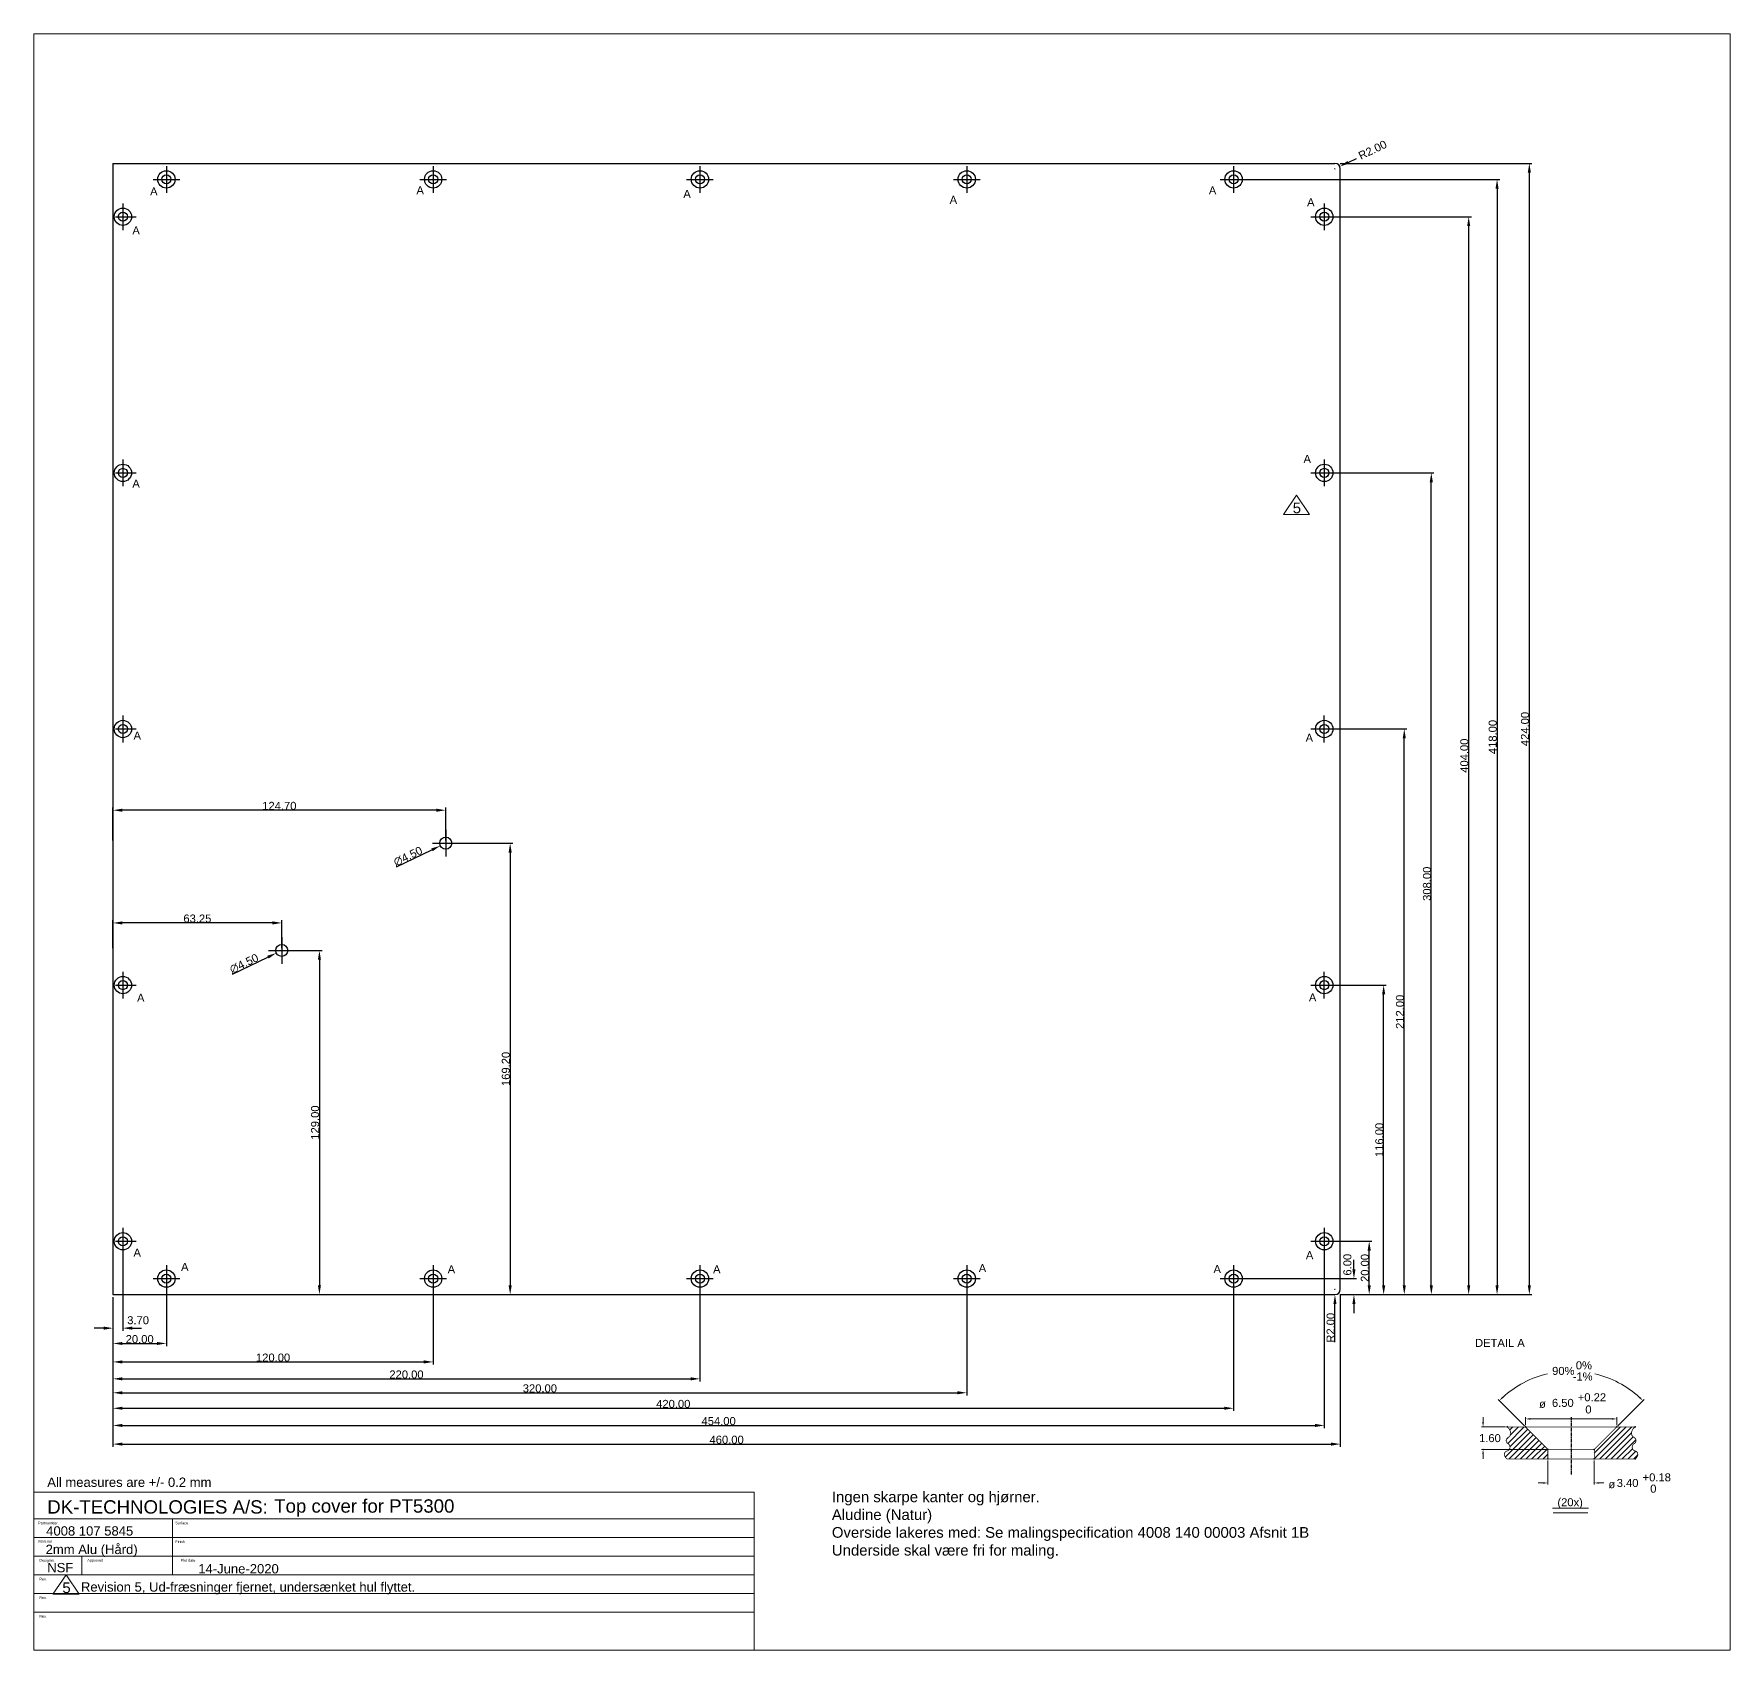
# Model space of a CAD drawing. Extents: x 43 to 678, y -952 to 500.
# Drawn here: x 43 to 678, y -952 to -346 of the extents above; entities that cross this region are included whole.
import ezdxf

# ---------------------------------------------------------------- set-up
doc = ezdxf.new("R2010")
doc.units = 0
doc.header["$MEASUREMENT"] = 0
doc.linetypes.add('CENTER', pattern=[2, 1.25, -0.25, 0.25, -0.25])
doc.layers.get('0').update_dxf_attribs({"linetype": 'CONTINUOUS'})
doc.layers.get('DEFPOINTS').update_dxf_attribs({"linetype": 'CONTINUOUS'})
for name, color, linetype, lineweight in [('DIM', 1, 'CONTINUOUS', 13), ('EMNE', 3, 'CONTINUOUS', 30), ('HEAD', 5, 'CONTINUOUS', 20)]:
    doc.layers.add(name, color=color, linetype=linetype, lineweight=lineweight)
doc.layers.get('0').off()
doc.styles.get("Standard").update_dxf_attribs({"font": 'arial.ttf'})
doc.dimstyles.get("Standard").update_dxf_attribs({"dimtxt": 0.18, "dimasz": 0.18, "dimexe": 0.18, "dimexo": 0.0625, "dimgap": 0.09, "dimtad": 0, "dimtih": 1, "dimtoh": 1, "dimdec": 4, "dimzin": 0, "dimdsep": 46, "dimtxsty": 'Standard', "dimcen": 0.09, "dimadec": 0, "dimazin": 0, "dimtfac": 1, "dimtdec": 4, "dimtofl": 0, "dimtmove": 0, "dimatfit": 3, "dimfxl": 0, "dimtolj": 1, "dimtzin": 0, "dimarcsym": 0})

# ---------------------------------------------------------------- blocks, each defined once
blk = doc.blocks.new('*X125')
at = {"color": 0}
for p, q in [((14.89, 7.11), (16.46, 8.69)), ((15.01, 9), (15.01, 9)), ((15.04, 7.97), (16.07, 9)), ((15.13, 7), (16.64, 8.51)), ((15.17, 8.81), (15.36, 9)), ((15.18, 7.76), (16.29, 8.86)), ((15.2, 8.48), (15.72, 9)), ((14.98, 8.26), (15.06, 8.34)), ((15.49, 7), (16.82, 8.33)), ((15.84, 7), (16.99, 8.16)), ((16.19, 7), (17.17, 7.98)), ((16.55, 7), (17.35, 7.8)), ((16.9, 7), (17.52, 7.63)), ((17.25, 7), (17.55, 7.3))]:
    blk.add_line(p, q, dxfattribs=at)
blk = doc.blocks.new('*X126')
at = {"color": 0}
for p, q in [((20.45, 7.01), (22.44, 9)), ((20.45, 7.37), (22.08, 9)), ((20.79, 7), (22.79, 9)), ((21.14, 7), (22.78, 8.64)), ((21.5, 7), (22.88, 8.38)), ((21.85, 7), (23.05, 8.2)), ((22.2, 7), (22.84, 7.64)), ((22.56, 7), (23.04, 7.48)), ((22.91, 7), (23.16, 7.25))]:
    blk.add_line(p, q, dxfattribs=at)
blk = doc.blocks.new('*D154')
at = {"layer": 'DEFPOINTS', "color": 0}
for p in [(133.56, -690.9), (137.61, -688.94)]:
    blk.add_point(p, dxfattribs=at)
at = {"layer": 'DIM', "color": 0, "lineweight": -2}
for p, q in [((117.15, -698.84), (130.4, -692.42)), ((135.49, -689.92), (135.67, -689.92)), ((135.58, -690.01), (135.58, -689.83))]:
    blk.add_line(p, q, dxfattribs=at)
at = {"layer": 'DIM', "color": 0}
blk.add_solid([(130.15, -691.9), (130.66, -692.95), (133.56, -690.9)], dxfattribs=at)
at = {"layer": 'DIM', "color": 0, "insert": (121.46, -694.86), "char_height": 3, "attachment_point": 5, "rotation": 25.81367}
blk.add_mtext('\\A1;∅4.50', dxfattribs=at)
blk = doc.blocks.new('*D155')
at = {"layer": 'DEFPOINTS', "color": 0}
for p in [(195, -650.7), (199.06, -648.74)]:
    blk.add_point(p, dxfattribs=at)
at = {"layer": 'DIM', "color": 0, "lineweight": -2}
for p, q in [((178.59, -658.62), (191.85, -652.22)), ((196.94, -649.72), (197.12, -649.72)), ((197.03, -649.81), (197.03, -649.63))]:
    blk.add_line(p, q, dxfattribs=at)
at = {"layer": 'DIM', "color": 0}
blk.add_solid([(191.6, -651.69), (192.11, -652.74), (195, -650.7)], dxfattribs=at)
at = {"layer": 'DIM', "color": 0, "insert": (182.9, -654.65), "char_height": 3, "attachment_point": 5, "rotation": 25.76902}
blk.add_mtext('\\A1;∅4.50', dxfattribs=at)
blk = doc.blocks.new('*D156')
at = {"layer": 'DEFPOINTS', "color": 0}
for p in [(72.33, -679.6), (72.33, -690.01), (135.58, -690.01)]:
    blk.add_point(p, dxfattribs=at)
at = {"layer": 'DIM', "color": 0, "lineweight": -2}
for p, q in [((72.33, -689.01), (72.33, -678.6)), ((132.08, -679.6), (75.83, -679.6)), ((135.58, -689.01), (135.58, -678.6))]:
    blk.add_line(p, q, dxfattribs=at)
at = {"layer": 'DIM', "color": 0}
for points in [[(75.83, -679.02), (75.83, -680.19), (72.33, -679.6)], [(132.08, -679.02), (132.08, -680.19), (135.58, -679.6)]]:
    blk.add_solid(points, dxfattribs=at)
at = {"layer": 'DIM', "color": 0, "insert": (103.96, -677.98), "char_height": 3, "attachment_point": 5}
blk.add_mtext('\\A1;63.25', dxfattribs=at)
blk = doc.blocks.new('*D158')
at = {"layer": 'DEFPOINTS', "color": 0}
for p in [(72.33, -637.37), (72.33, -649.72), (197.03, -649.72)]:
    blk.add_point(p, dxfattribs=at)
at = {"layer": 'DIM', "color": 0, "lineweight": -2}
for p, q in [((72.33, -648.72), (72.33, -636.37)), ((193.53, -637.37), (75.83, -637.37)), ((197.03, -648.72), (197.03, -636.37))]:
    blk.add_line(p, q, dxfattribs=at)
at = {"layer": 'DIM', "color": 0}
for points in [[(75.83, -636.78), (75.83, -637.95), (72.33, -637.37)], [(193.53, -636.78), (193.53, -637.95), (197.03, -637.37)]]:
    blk.add_solid(points, dxfattribs=at)
at = {"layer": 'DIM', "color": 0, "insert": (134.68, -635.74), "char_height": 3, "attachment_point": 5}
blk.add_mtext('\\A1;124.70', dxfattribs=at)
blk = doc.blocks.new('*D159')
at = {"layer": 'DEFPOINTS', "color": 0}
for p in [(135.58, -689.92), (135.58, -818.92), (149.7, -818.92)]:
    blk.add_point(p, dxfattribs=at)
at = {"layer": 'DIM', "color": 0, "lineweight": -2}
for p, q in [((136.58, -689.92), (150.7, -689.92)), ((149.7, -693.42), (149.7, -815.42)), ((136.58, -818.92), (150.7, -818.92))]:
    blk.add_line(p, q, dxfattribs=at)
at = {"layer": 'DIM', "color": 0}
for points in [[(149.12, -693.42), (150.28, -693.42), (149.7, -689.92)], [(149.12, -815.42), (150.28, -815.42), (149.7, -818.92)]]:
    blk.add_solid(points, dxfattribs=at)
at = {"layer": 'DIM', "color": 0, "insert": (148.08, -754.42), "char_height": 3, "attachment_point": 5, "rotation": 90}
blk.add_mtext('\\A1;129.00', dxfattribs=at)
blk = doc.blocks.new('*D160')
at = {"layer": 'DEFPOINTS', "color": 0}
for p in [(197.03, -649.72), (197.03, -818.92), (221.19, -818.92)]:
    blk.add_point(p, dxfattribs=at)
at = {"layer": 'DIM', "color": 0, "lineweight": -2}
for p, q in [((198.03, -649.72), (222.19, -649.72)), ((221.19, -653.22), (221.19, -815.42)), ((198.03, -818.92), (222.19, -818.92))]:
    blk.add_line(p, q, dxfattribs=at)
at = {"layer": 'DIM', "color": 0}
for points in [[(220.6, -653.22), (221.77, -653.22), (221.19, -649.72)], [(220.6, -815.42), (221.77, -815.42), (221.19, -818.92)]]:
    blk.add_solid(points, dxfattribs=at)
at = {"layer": 'DIM', "color": 0, "insert": (219.57, -734.32), "char_height": 3, "attachment_point": 5, "rotation": 90}
blk.add_mtext('\\A1;169.20', dxfattribs=at)
blk = doc.blocks.new('*D161')
at = {"layer": 'DEFPOINTS', "color": 0}
for p in [(92.33, -812.92), (72.33, -818.92), (92.33, -837.22)]:
    blk.add_point(p, dxfattribs=at)
at = {"layer": 'DIM', "color": 0, "lineweight": -2}
for p, q in [((72.33, -819.92), (72.33, -838.22)), ((92.33, -813.92), (92.33, -838.22)), ((75.83, -837.22), (88.83, -837.22))]:
    blk.add_line(p, q, dxfattribs=at)
at = {"layer": 'DIM', "color": 0}
for points in [[(75.83, -836.64), (75.83, -837.8), (72.33, -837.22)], [(88.83, -836.64), (88.83, -837.8), (92.33, -837.22)]]:
    blk.add_solid(points, dxfattribs=at)
at = {"layer": 'DIM', "color": 0, "insert": (82.33, -835.6), "char_height": 3, "attachment_point": 5}
blk.add_mtext('\\A1;20.00', dxfattribs=at)
blk = doc.blocks.new('*D162')
at = {"layer": 'DEFPOINTS', "color": 0}
for p in [(192.33, -812.92), (72.33, -818.92), (192.33, -844.14)]:
    blk.add_point(p, dxfattribs=at)
at = {"layer": 'DIM', "color": 0, "lineweight": -2}
for p, q in [((72.33, -819.92), (72.33, -845.14)), ((192.33, -813.92), (192.33, -845.14)), ((75.83, -844.14), (188.83, -844.14))]:
    blk.add_line(p, q, dxfattribs=at)
at = {"layer": 'DIM', "color": 0}
for points in [[(75.83, -843.56), (75.83, -844.72), (72.33, -844.14)], [(188.83, -843.56), (188.83, -844.72), (192.33, -844.14)]]:
    blk.add_solid(points, dxfattribs=at)
at = {"layer": 'DIM', "color": 0, "insert": (132.33, -842.52), "char_height": 3, "attachment_point": 5}
blk.add_mtext('\\A1;120.00', dxfattribs=at)
blk = doc.blocks.new('*D163')
at = {"layer": 'DEFPOINTS', "color": 0}
for p in [(292.33, -812.92), (72.33, -818.92), (292.33, -850.47)]:
    blk.add_point(p, dxfattribs=at)
at = {"layer": 'DIM', "color": 0, "lineweight": -2}
for p, q in [((72.33, -819.92), (72.33, -851.47)), ((292.33, -813.92), (292.33, -851.47)), ((75.83, -850.47), (288.83, -850.47))]:
    blk.add_line(p, q, dxfattribs=at)
at = {"layer": 'DIM', "color": 0}
for points in [[(75.83, -849.89), (75.83, -851.05), (72.33, -850.47)], [(288.83, -849.89), (288.83, -851.05), (292.33, -850.47)]]:
    blk.add_solid(points, dxfattribs=at)
at = {"layer": 'DIM', "color": 0, "insert": (182.33, -848.85), "char_height": 3, "attachment_point": 5}
blk.add_mtext('\\A1;220.00', dxfattribs=at)
blk = doc.blocks.new('*D164')
at = {"layer": 'DEFPOINTS', "color": 0}
for p in [(392.33, -812.92), (72.33, -818.92), (392.33, -855.7)]:
    blk.add_point(p, dxfattribs=at)
at = {"layer": 'DIM', "color": 0, "lineweight": -2}
for p, q in [((72.33, -819.92), (72.33, -856.7)), ((392.33, -813.92), (392.33, -856.7)), ((75.83, -855.7), (388.83, -855.7))]:
    blk.add_line(p, q, dxfattribs=at)
at = {"layer": 'DIM', "color": 0}
for points in [[(75.83, -855.11), (75.83, -856.28), (72.33, -855.7)], [(388.83, -855.11), (388.83, -856.28), (392.33, -855.7)]]:
    blk.add_solid(points, dxfattribs=at)
at = {"layer": 'DIM', "color": 0, "insert": (232.33, -854.07), "char_height": 3, "attachment_point": 5}
blk.add_mtext('\\A1;320.00', dxfattribs=at)
blk = doc.blocks.new('*D165')
at = {"layer": 'DEFPOINTS', "color": 0}
for p in [(492.33, -812.92), (72.33, -818.92), (492.33, -861.5)]:
    blk.add_point(p, dxfattribs=at)
at = {"layer": 'DIM', "color": 0, "lineweight": -2}
for p, q in [((72.33, -819.92), (72.33, -862.5)), ((492.33, -813.92), (492.33, -862.5)), ((75.83, -861.5), (488.83, -861.5))]:
    blk.add_line(p, q, dxfattribs=at)
at = {"layer": 'DIM', "color": 0}
for points in [[(75.83, -860.92), (75.83, -862.08), (72.33, -861.5)], [(488.83, -860.92), (488.83, -862.08), (492.33, -861.5)]]:
    blk.add_solid(points, dxfattribs=at)
at = {"layer": 'DIM', "color": 0, "insert": (282.33, -859.88), "char_height": 3, "attachment_point": 5}
blk.add_mtext('\\A1;420.00', dxfattribs=at)
blk = doc.blocks.new('*D166')
at = {"layer": 'DEFPOINTS', "color": 0}
for p in [(76.03, -798.92), (72.33, -818.92), (76.03, -831.48)]:
    blk.add_point(p, dxfattribs=at)
at = {"layer": 'DIM', "color": 0, "lineweight": -2}
for p, q in [((76.03, -799.92), (76.03, -832.48)), ((72.33, -819.92), (72.33, -832.48)), ((68.83, -831.48), (65.33, -831.48)), ((79.53, -831.48), (83.03, -831.48))]:
    blk.add_line(p, q, dxfattribs=at)
at = {"layer": 'DIM', "color": 0}
for points in [[(68.83, -830.89), (68.83, -832.06), (72.33, -831.48)], [(79.53, -830.89), (79.53, -832.06), (76.03, -831.48)]]:
    blk.add_solid(points, dxfattribs=at)
at = {"layer": 'DIM', "color": 0, "insert": (81.74, -828.53), "char_height": 3, "attachment_point": 5}
blk.add_mtext('\\A1;3.70', dxfattribs=at)
blk = doc.blocks.new('*D167')
at = {"layer": 'DEFPOINTS', "color": 0}
for p in [(526.33, -798.92), (72.33, -818.92), (526.33, -867.95)]:
    blk.add_point(p, dxfattribs=at)
at = {"layer": 'DIM', "color": 0, "lineweight": -2}
for p, q in [((526.33, -799.92), (526.33, -868.95)), ((72.33, -819.92), (72.33, -868.95)), ((75.83, -867.95), (522.83, -867.95))]:
    blk.add_line(p, q, dxfattribs=at)
at = {"layer": 'DIM', "color": 0}
for points in [[(75.83, -867.36), (75.83, -868.53), (72.33, -867.95)], [(522.83, -867.36), (522.83, -868.53), (526.33, -867.95)]]:
    blk.add_solid(points, dxfattribs=at)
at = {"layer": 'DIM', "color": 0, "insert": (299.33, -866.33), "char_height": 3, "attachment_point": 5}
blk.add_mtext('\\A1;454.00', dxfattribs=at)
blk = doc.blocks.new('*D168')
at = {"layer": 'DEFPOINTS', "color": 0}
for p in [(72.33, -818.92), (532.33, -817.92), (532.33, -874.94)]:
    blk.add_point(p, dxfattribs=at)
at = {"layer": 'DIM', "color": 0, "lineweight": -2}
for p, q in [((72.33, -819.92), (72.33, -875.94)), ((532.33, -818.92), (532.33, -875.94)), ((75.83, -874.94), (528.83, -874.94))]:
    blk.add_line(p, q, dxfattribs=at)
at = {"layer": 'DIM', "color": 0}
for points in [[(75.83, -874.35), (75.83, -875.52), (72.33, -874.94)], [(528.83, -874.35), (528.83, -875.52), (532.33, -874.94)]]:
    blk.add_solid(points, dxfattribs=at)
at = {"layer": 'DIM', "color": 0, "insert": (302.33, -873.31), "char_height": 3, "attachment_point": 5}
blk.add_mtext('\\A1;460.00', dxfattribs=at)
blk = doc.blocks.new('*D169')
at = {"layer": 'DEFPOINTS', "color": 0}
for p in [(492.33, -812.92), (537.45, -812.92), (531.33, -818.92)]:
    blk.add_point(p, dxfattribs=at)
at = {"layer": 'DIM', "color": 0, "lineweight": -2}
for p, q in [((537.45, -809.42), (537.45, -805.92)), ((493.33, -812.92), (538.45, -812.92)), ((532.33, -818.92), (538.45, -818.92)), ((537.45, -822.42), (537.45, -825.92))]:
    blk.add_line(p, q, dxfattribs=at)
at = {"layer": 'DIM', "color": 0}
for points in [[(536.86, -809.42), (538.03, -809.42), (537.45, -812.92)], [(536.86, -822.42), (538.03, -822.42), (537.45, -818.92)]]:
    blk.add_solid(points, dxfattribs=at)
at = {"layer": 'DIM', "color": 0, "insert": (535, -807.69), "char_height": 3, "attachment_point": 5, "rotation": 90}
blk.add_mtext('\\A1;6.00', dxfattribs=at)
blk = doc.blocks.new('*D170')
at = {"layer": 'DEFPOINTS', "color": 0}
for p in [(526.33, -798.92), (543.16, -798.92), (531.33, -818.92)]:
    blk.add_point(p, dxfattribs=at)
at = {"layer": 'DIM', "color": 0, "lineweight": -2}
for p, q in [((527.33, -798.92), (544.16, -798.92)), ((543.16, -815.42), (543.16, -802.42)), ((532.33, -818.92), (544.16, -818.92))]:
    blk.add_line(p, q, dxfattribs=at)
at = {"layer": 'DIM', "color": 0}
for points in [[(542.58, -802.42), (543.75, -802.42), (543.16, -798.92)], [(542.58, -815.42), (543.75, -815.42), (543.16, -818.92)]]:
    blk.add_solid(points, dxfattribs=at)
at = {"layer": 'DIM', "color": 0, "insert": (541.54, -808.92), "char_height": 3, "attachment_point": 5, "rotation": 90}
blk.add_mtext('\\A1;20.00', dxfattribs=at)
blk = doc.blocks.new('*D171')
at = {"layer": 'DEFPOINTS', "color": 0}
for p in [(526.33, -702.92), (548.58, -702.92), (531.33, -818.92)]:
    blk.add_point(p, dxfattribs=at)
at = {"layer": 'DIM', "color": 0, "lineweight": -2}
for p, q in [((527.33, -702.92), (549.58, -702.92)), ((548.58, -815.42), (548.58, -706.42)), ((532.33, -818.92), (549.58, -818.92))]:
    blk.add_line(p, q, dxfattribs=at)
at = {"layer": 'DIM', "color": 0}
for points in [[(548, -706.42), (549.17, -706.42), (548.58, -702.92)], [(548, -815.42), (549.17, -815.42), (548.58, -818.92)]]:
    blk.add_solid(points, dxfattribs=at)
at = {"layer": 'DIM', "color": 0, "insert": (546.96, -760.92), "char_height": 3, "attachment_point": 5, "rotation": 90}
blk.add_mtext('\\A1;116.00', dxfattribs=at)
blk = doc.blocks.new('*D172')
at = {"layer": 'DEFPOINTS', "color": 0}
for p in [(526.33, -606.92), (556.32, -606.92), (531.33, -818.92)]:
    blk.add_point(p, dxfattribs=at)
at = {"layer": 'DIM', "color": 0, "lineweight": -2}
for p, q in [((527.33, -606.92), (557.32, -606.92)), ((556.32, -815.42), (556.32, -610.42)), ((532.33, -818.92), (557.32, -818.92))]:
    blk.add_line(p, q, dxfattribs=at)
at = {"layer": 'DIM', "color": 0}
for points in [[(555.73, -610.42), (556.9, -610.42), (556.32, -606.92)], [(555.73, -815.42), (556.9, -815.42), (556.32, -818.92)]]:
    blk.add_solid(points, dxfattribs=at)
at = {"layer": 'DIM', "color": 0, "insert": (554.7, -712.92), "char_height": 3, "attachment_point": 5, "rotation": 90}
blk.add_mtext('\\A1;212.00', dxfattribs=at)
blk = doc.blocks.new('*D173')
at = {"layer": 'DEFPOINTS', "color": 0}
for p in [(526.33, -510.92), (566.44, -510.92), (531.33, -818.92)]:
    blk.add_point(p, dxfattribs=at)
at = {"layer": 'DIM', "color": 0, "lineweight": -2}
for p, q in [((527.33, -510.92), (567.44, -510.92)), ((566.44, -815.42), (566.44, -514.42)), ((532.33, -818.92), (567.44, -818.92))]:
    blk.add_line(p, q, dxfattribs=at)
at = {"layer": 'DIM', "color": 0}
for points in [[(565.86, -514.42), (567.03, -514.42), (566.44, -510.92)], [(565.86, -815.42), (567.03, -815.42), (566.44, -818.92)]]:
    blk.add_solid(points, dxfattribs=at)
at = {"layer": 'DIM', "color": 0, "insert": (564.82, -664.92), "char_height": 3, "attachment_point": 5, "rotation": 90}
blk.add_mtext('\\A1;308.00', dxfattribs=at)
blk = doc.blocks.new('*D174')
at = {"layer": 'DEFPOINTS', "color": 0}
for p in [(526.33, -414.92), (580.45, -414.92), (531.33, -818.92)]:
    blk.add_point(p, dxfattribs=at)
at = {"layer": 'DIM', "color": 0, "lineweight": -2}
for p, q in [((527.33, -414.92), (581.45, -414.92)), ((580.45, -815.42), (580.45, -418.42)), ((532.33, -818.92), (581.45, -818.92))]:
    blk.add_line(p, q, dxfattribs=at)
at = {"layer": 'DIM', "color": 0}
for points in [[(579.87, -418.42), (581.03, -418.42), (580.45, -414.92)], [(579.87, -815.42), (581.03, -815.42), (580.45, -818.92)]]:
    blk.add_solid(points, dxfattribs=at)
at = {"layer": 'DIM', "color": 0, "insert": (578.83, -616.92), "char_height": 3, "attachment_point": 5, "rotation": 90}
blk.add_mtext('\\A1;404.00', dxfattribs=at)
blk = doc.blocks.new('*D175')
at = {"layer": 'DEFPOINTS', "color": 0}
for p in [(492.33, -400.92), (531.42, -818.92), (591.08, -818.92)]:
    blk.add_point(p, dxfattribs=at)
at = {"layer": 'DIM', "color": 0, "lineweight": -2}
for p, q in [((493.33, -400.92), (592.08, -400.92)), ((591.08, -404.42), (591.08, -815.42)), ((532.42, -818.92), (592.08, -818.92))]:
    blk.add_line(p, q, dxfattribs=at)
at = {"layer": 'DIM', "color": 0}
for points in [[(590.5, -404.42), (591.67, -404.42), (591.08, -400.92)], [(590.5, -815.42), (591.67, -815.42), (591.08, -818.92)]]:
    blk.add_solid(points, dxfattribs=at)
at = {"layer": 'DIM', "color": 0, "insert": (589.46, -609.92), "char_height": 3, "attachment_point": 5, "rotation": 90}
blk.add_mtext('\\A1;418.00', dxfattribs=at)
blk = doc.blocks.new('*D176')
at = {"layer": 'DEFPOINTS', "color": 0}
for p in [(531.33, -394.92), (531.42, -818.92), (603.18, -818.92)]:
    blk.add_point(p, dxfattribs=at)
at = {"layer": 'DIM', "color": 0, "lineweight": -2}
for p, q in [((532.33, -394.92), (604.18, -394.92)), ((603.18, -398.42), (603.18, -815.42)), ((532.42, -818.92), (604.18, -818.92))]:
    blk.add_line(p, q, dxfattribs=at)
at = {"layer": 'DIM', "color": 0}
for points in [[(602.6, -398.42), (603.76, -398.42), (603.18, -394.92)], [(602.6, -815.42), (603.76, -815.42), (603.18, -818.92)]]:
    blk.add_solid(points, dxfattribs=at)
at = {"layer": 'DIM', "color": 0, "insert": (601.56, -606.92), "char_height": 3, "attachment_point": 5, "rotation": 90}
blk.add_mtext('\\A1;424.00', dxfattribs=at)
blk = doc.blocks.new('*D177')
at = {"layer": 'DEFPOINTS', "color": 0}
for p in [(530.33, -816.92), (530.33, -818.92)]:
    blk.add_point(p, dxfattribs=at)
at = {"layer": 'DIM', "color": 0, "lineweight": -2}
for p, q in [((530.24, -816.92), (530.42, -816.92)), ((530.33, -817.01), (530.33, -816.83)), ((530.33, -836.75), (530.33, -822.42))]:
    blk.add_line(p, q, dxfattribs=at)
at = {"layer": 'DIM', "color": 0}
blk.add_solid([(529.75, -822.42), (530.91, -822.42), (530.33, -818.92)], dxfattribs=at)
at = {"layer": 'DIM', "color": 0, "insert": (528.71, -831.34), "char_height": 3, "attachment_point": 5, "rotation": 90}
blk.add_mtext('\\A1;R2.00', dxfattribs=at)
blk = doc.blocks.new('*D178')
at = {"layer": 'DEFPOINTS', "color": 0}
for p in [(530.33, -396.92), (532.14, -396.06)]:
    blk.add_point(p, dxfattribs=at)
at = {"layer": 'DIM', "color": 0, "lineweight": -2}
for p, q in [((535.29, -394.55), (538.45, -393.04)), ((530.24, -396.92), (530.42, -396.92)), ((530.33, -397.01), (530.33, -396.83))]:
    blk.add_line(p, q, dxfattribs=at)
at = {"layer": 'DIM', "color": 0}
blk.add_solid([(535.04, -394.02), (535.54, -395.07), (532.14, -396.06)], dxfattribs=at)
at = {"layer": 'DIM', "color": 0, "insert": (544.44, -389.89), "char_height": 3, "attachment_point": 5, "rotation": 25.55392}
blk.add_mtext('\\A1;R2.00', dxfattribs=at)

msp = doc.modelspace()

# ---------------------------------------------------------------- linework, layer by layer
at = {"layer": 'DIM'}
for p, q in [((515.915, -519.266), (511, -526.525)), ((515.915, -519.266), (520.831, -526.525)), ((511, -526.525), (520.831, -526.525)), ((611.891, -898.905), (625.321, -898.905)), ((612.057, -900.728), (625.155, -900.728)), ((54.756, -923.978), (49.84, -931.236)), ((54.756, -923.978), (59.671, -931.236)), ((49.84, -931.236), (59.671, -931.236))]:
    msp.add_line(p, q, dxfattribs=at)
at = {"layer": 'DIM', "linetype": 'ByBlock'}
for p, q in [((591.469, -858.234), (601.31, -868.075)), ((646.199, -858.234), (636.359, -868.075)), ((594.234, -868.499), (585.234, -868.499)), ((585.834, -866.699), (585.834, -864.899)), ((601.734, -867.899), (601.734, -864.899)), ((603.534, -865.499), (634.134, -865.499)), ((635.934, -867.899), (635.934, -864.899)), ((609.534, -876.899), (585.234, -876.899)), ((585.834, -878.699), (585.834, -880.499)), ((610.134, -881.099), (610.134, -890.099)), ((627.534, -881.099), (627.534, -890.099)), ((608.334, -889.499), (606.534, -889.499)), ((629.334, -889.499), (631.134, -889.499))]:
    msp.add_line(p, q, dxfattribs=at)
for start, end in [(103.447089, 132.292861), (47.707139, 76.552911)]:
    msp.add_arc((618.834, -885.599), 38.1, start, end, dxfattribs=at)
for p in [(635.934, -865.499), (585.834, -876.899), (627.534, -889.499)]:
    msp.add_point(p, dxfattribs=at)
for points in [[(593.403, -857.633), (592.989, -857.199), (591.894, -858.658)], [(644.266, -857.633), (644.68, -857.199), (645.775, -858.658)], [(586.134, -866.699), (585.534, -866.699), (585.834, -868.499)], [(603.534, -865.799), (603.534, -865.199), (601.734, -865.499)], [(634.134, -865.799), (634.134, -865.199), (635.934, -865.499)], [(586.134, -878.699), (585.534, -878.699), (585.834, -876.899)], [(608.334, -889.799), (608.334, -889.199), (610.134, -889.499)], [(629.334, -889.799), (629.334, -889.199), (627.534, -889.499)]]:
    msp.add_solid(points, dxfattribs=at)
at = {"layer": 'EMNE'}
for p, q in [((72.331, -394.919), (72.331, -818.919)), ((72.331, -394.919), (530.331, -394.919)), ((92.331, -395.919), (92.331, -405.919)), ((192.331, -395.919), (192.331, -405.919)), ((292.331, -395.919), (292.331, -405.919)), ((392.331, -395.919), (392.331, -405.919)), ((492.331, -395.919), (492.331, -405.919)), ((532.331, -816.919), (532.331, -396.919)), ((87.331, -400.919), (97.331, -400.919)), ((187.331, -400.919), (197.331, -400.919)), ((287.331, -400.919), (297.331, -400.919)), ((387.331, -400.919), (397.331, -400.919)), ((487.331, -400.919), (497.331, -400.919)), ((76.031, -409.919), (76.031, -419.919)), ((526.331, -409.919), (526.331, -419.919)), ((73.331, -414.919), (81.031, -414.919)), ((521.331, -414.919), (531.331, -414.919)), ((76.031, -505.919), (76.031, -515.919)), ((526.331, -505.919), (526.331, -515.919)), ((73.331, -510.919), (81.031, -510.919)), ((521.331, -510.919), (531.331, -510.919)), ((76.031, -601.919), (76.031, -611.919)), ((526.331, -611.919), (526.331, -601.919)), ((73.331, -606.919), (81.031, -606.919)), ((521.331, -606.919), (531.331, -606.919)), ((197.031, -644.719), (197.031, -654.719)), ((192.031, -649.719), (202.031, -649.719)), ((135.581, -684.919), (135.581, -694.919)), ((130.581, -689.919), (140.581, -689.919)), ((76.031, -697.919), (76.031, -707.919)), ((526.331, -707.919), (526.331, -697.919)), ((73.331, -702.919), (81.031, -702.919)), ((521.331, -702.919), (531.331, -702.919)), ((76.031, -793.919), (76.031, -803.919)), ((526.331, -793.919), (526.331, -803.919)), ((73.331, -798.919), (81.031, -798.919)), ((521.331, -798.919), (531.331, -798.919)), ((87.331, -812.919), (97.331, -812.919)), ((92.331, -807.919), (92.331, -817.919)), ((187.331, -812.919), (197.331, -812.919)), ((192.331, -807.919), (192.331, -817.919)), ((287.331, -812.919), (297.331, -812.919)), ((292.331, -807.919), (292.331, -817.919)), ((387.331, -812.919), (397.331, -812.919)), ((392.331, -807.919), (392.331, -817.919)), ((487.331, -812.919), (497.331, -812.919)), ((492.331, -807.919), (492.331, -817.919)), ((72.331, -818.919), (530.331, -818.919))]:
    msp.add_line(p, q, dxfattribs=at)
at = {"layer": 'EMNE', "const_width": 0.3}
for points in [[(594.834, -868.499, -0.1347947), (595.888, -869.686, -0.1421464), (596.151, -871.171, -0.260812), (595.284, -872.394, 0.2811418), (594.515, -873.569, 0.2768744), (595.165, -874.734, -0.251153), (595.933, -875.967, -0.3606632), (594.806, -877.522, 0.3993064), (593.86, -879.031, 0.0966963), (594.19, -879.827, 0.0894692), (594.834, -880.499)], [(642.834, -868.499, 0.1347947), (641.781, -869.686, 0.1421464), (641.517, -871.171, 0.260812), (642.385, -872.394, -0.2811418), (643.154, -873.569, -0.2768744), (642.503, -874.734, 0.251153), (641.736, -875.967, 0.3606632), (642.863, -877.522, -0.3993064), (643.808, -879.031, -0.0966963), (643.478, -879.827, -0.0894692), (642.834, -880.499)]]:
    msp.add_lwpolyline(points, format="xyb", dxfattribs=at)
for points in [[(594.834, -868.499), (642.834, -868.499)], [(610.134, -876.899), (601.734, -868.499)], [(627.534, -876.899), (635.934, -868.499)], [(610.134, -876.899), (610.134, -880.499)], [(610.134, -876.899), (627.534, -876.899)], [(627.686, -877.05), (627.686, -880.65)], [(594.834, -880.499), (642.834, -880.499)]]:
    msp.add_lwpolyline(points, dxfattribs=at)
at = {"layer": 'EMNE', "color": 3, "linetype": 'CENTER'}
msp.add_lwpolyline([(618.834, -864.789), (618.834, -886.499)], dxfattribs=at)
at = {"layer": 'EMNE'}
for centre, radius in [((92.331, -400.919), 3.25), ((92.331, -400.919), 1.7), ((192.331, -400.919), 3.25), ((192.331, -400.919), 1.7), ((292.331, -400.919), 3.25), ((292.331, -400.919), 1.7), ((392.331, -400.919), 3.25), ((392.331, -400.919), 1.7), ((492.331, -400.919), 3.25), ((492.331, -400.919), 1.7), ((76.031, -414.919), 3.25), ((76.031, -414.919), 1.7), ((526.331, -414.919), 3.25), ((526.331, -414.919), 1.7), ((76.031, -510.919), 3.25), ((526.331, -510.919), 3.25), ((76.031, -510.919), 1.7), ((526.331, -510.919), 1.7), ((76.031, -606.919), 3.25), ((526.331, -606.919), 3.25), ((76.031, -606.919), 1.7), ((526.331, -606.919), 1.7), ((197.031, -649.719), 2.25), ((135.581, -689.919), 2.25), ((76.031, -702.919), 3.25), ((76.031, -702.919), 1.7), ((526.331, -702.919), 3.25), ((526.331, -702.919), 1.7), ((76.031, -798.919), 3.25), ((76.031, -798.919), 1.7), ((526.331, -798.919), 3.25), ((526.331, -798.919), 1.7), ((92.331, -812.919), 3.25), ((92.331, -812.919), 1.7), ((192.331, -812.919), 3.25), ((192.331, -812.919), 1.7), ((292.331, -812.919), 3.25), ((292.331, -812.919), 1.7), ((392.331, -812.919), 3.25), ((392.331, -812.919), 1.7), ((492.331, -812.919), 3.25), ((492.331, -812.919), 1.7)]:
    msp.add_circle(centre, radius, dxfattribs=at)
for centre, start, end in [((530.331, -396.919), 0, 90), ((530.331, -816.919), 270, 0)]:
    msp.add_arc(centre, 2, start, end, dxfattribs=at)
at = {"layer": 'EMNE', "linetype": 'ByBlock'}
for p in [(594.834, -868.499), (601.734, -868.499), (601.734, -868.499), (635.934, -868.499), (635.934, -868.499), (642.834, -868.499), (610.134, -876.899), (610.134, -876.899), (627.534, -876.899), (610.134, -880.499), (627.534, -880.499), (642.834, -880.499)]:
    msp.add_point(p, dxfattribs=at)
at = {"layer": 'HEAD'}
for p, q in [((42.694, -952.134), (42.694, -892.978)), ((312.65, -892.978), (42.694, -892.978)), ((312.65, -892.978), (312.65, -952.134)), ((42.694, -902.978), (312.65, -902.978)), ((94.694, -902.978), (94.694, -909.978)), ((42.694, -909.978), (312.65, -909.978)), ((94.694, -909.978), (94.694, -916.978)), ((42.694, -916.978), (312.65, -916.978)), ((60.694, -916.978), (60.694, -923.978)), ((94.694, -916.978), (94.694, -923.978)), ((42.694, -923.978), (312.65, -923.978)), ((42.694, -930.978), (312.65, -930.978)), ((42.694, -937.978), (312.65, -937.978)), ((312.65, -952.134), (42.694, -952.134))]:
    msp.add_line(p, q, dxfattribs=at)
msp.add_lwpolyline([(42.694, -952.134), (678.421, -952.134), (678.421, -346.41), (42.694, -346.41)], close=True, dxfattribs=at)

# ---------------------------------------------------------------- block references
at = {"layer": 'EMNE', "color": 3, "xscale": 6, "yscale": 6, "zscale": 6}
for name in ['*X125', '*X126']:
    msp.add_blockref(name, (504.834, -922.499), dxfattribs=at)

# ---------------------------------------------------------------- texts
at = {"layer": 'DIM'}
for s, height, p in [('A', 3, (86.243, -406.935)), ('A', 3, (186.054, -406.492)), ('A', 3, (286.098, -407.876)), ('A', 3, (483.057, -406.545)), ('A', 3, (385.908, -410.092)), ('A', 3, (519.876, -410.979)), ('A', 3, (79.589, -421.567)), ('A', 3, (518.545, -507.195)), ('A', 3, (79.589, -516.453)), ('5', 4, (514.511, -526.057)), ('A', 3, (80.033, -610.895)), ('A', 3, (519.325, -611.72)), ('A', 3, (81.346, -709.174)), ('A', 3, (520.564, -709.029)), ('A', 3, (80.005, -804.667)), ('A', 3, (97.848, -810.018)), ('A', 3, (519.433, -805.625)), ('A', 3, (197.767, -810.909)), ('A', 3, (297.241, -810.909)), ('A', 3, (396.812, -810.484)), ('A', 3, (484.805, -810.828)), ('DETAIL A', 3, (582.834, -838.499)), ('ø', 3, (606.834, -861.33)), ('0', 3, (624.171, -863.45)), ('ø', 3, (632.833, -891.457)), ('(20x)', 3, (613.699, -898.231)), ('0', 3, (648.487, -893.138)), ('5', 4, (53.351, -930.768))]:
    msp.add_text(s, height=height, dxfattribs=at).set_placement(p)
at = {"layer": 'DIM', "linetype": 'ByBlock'}
for s, p in [(' 0%', (619.434, -846.899)), ('90%', (611.734, -848.999)), ('-1%', (619.434, -851.099)), ('6.50', (611.648, -860.984)), ('+0.22', (621.348, -858.884)), ('1.60', (584.334, -874.199)), ('3.40', (635.934, -890.999)), ('+0.18', (645.634, -888.899))]:
    msp.add_text(s, height=3, dxfattribs=at).set_placement(p)
at = {"layer": 'HEAD'}
for s, height, p in [('All measures are +/- 0.2 mm', 3.5, (47.694, -890.978)), ('DK-TECHNOLOGIES A/S:', 5, (47.694, -900.978)), ('Top cover for PT5300', 5, (132.751, -900.635)), ('4008 107 5845', 3.5, (47.294, -909.228)), ('Surface', 1, (95.694, -904.978)), ('2mm Alu (Hård)', 3.5, (47.082, -916.152)), ('Finish', 1, (95.694, -911.978)), ('NSF', 3.5, (47.694, -922.978)), ('Plot date', 1, (97.694, -918.978)), ('14-June-2020', 3.5, (104.294, -923.411)), ('Revision 5, Ud-fræsninger fjernet, undersænket hul flyttet.', 3.5, (60.311, -930.229))]:
    msp.add_text(s, height=height, dxfattribs=at).set_placement(p)
at = {"layer": 'HEAD', "color": 7}
for s, p in [('Partnumber.', (44.281, -905.02)), ('Material', (44.412, -911.916)), ('Designer.', (44.694, -918.978)), ('Approved', (62.694, -918.978)), ('Rev.', (44.694, -925.978)), ('Rev.', (44.694, -932.978)), ('Rev.', (44.694, -939.978))]:
    msp.add_text(s, height=1, dxfattribs=at).set_placement(p)
at = {"layer": 'HEAD', "insert": (341.769, -892.701), "char_height": 4, "width": 254.23, "attachment_point": 1}
msp.add_mtext('Ingen skarpe kanter og hjørner.\\PAludine (Natur)\\POverside lakeres med: Se malingspecification 4008 140 00003 Afsnit 1B\\PUnderside skal være fri for maling.', dxfattribs=at)

# ---------------------------------------------------------------- dimensions: what is measured, and where the dimension line sits
at = {"layer": 'DIM'}
dim = msp.add_radius_dim(center=(530.331, -396.919), mpoint=(532.136, -396.057), dimstyle='Standard', override={"dimtxt": 3, "dimasz": 3.5, "dimexe": 1, "dimexo": 1, "dimtad": 1, "dimtih": 0, "dimtoh": 0, "dimdec": 2, "dimtdec": 2, "dimtix": 1, "dimtmove": 2}, dxfattribs=at)
dim.commit()
dim.dimension.update_dxf_attribs({"geometry": '*D178', "text_midpoint": (544.441, -389.894), "dimtype": 164})
for base, p1, p2, picture, middle in [((603.179, -818.915), (531.331, -394.919), (531.424, -818.915), '*D176', (601.557, -606.917)), ((591.083, -818.915), (492.331, -400.919), (531.424, -818.915), '*D175', (589.462, -609.917)), ((580.45, -414.919), (531.331, -818.919), (526.331, -414.919), '*D174', (578.829, -616.919)), ((566.442, -510.919), (531.331, -818.919), (526.331, -510.919), '*D173', (564.819, -664.919)), ((556.317, -606.919), (531.331, -818.919), (526.331, -606.919), '*D172', (554.696, -712.919)), ((221.188, -818.919), (197.031, -649.719), (197.031, -818.919), '*D160', (219.566, -734.319)), ((149.701, -818.919), (135.581, -689.919), (135.581, -818.919), '*D159', (148.079, -754.419)), ((548.584, -702.919), (531.331, -818.919), (526.331, -702.919), '*D171', (546.962, -760.919)), ((543.162, -798.919), (531.331, -818.919), (526.331, -798.919), '*D170', (541.541, -808.919))]:
    dim = msp.add_linear_dim(base=base, p1=p1, p2=p2, angle=90, dimstyle='Standard', override={"dimtxt": 3, "dimasz": 3.5, "dimexe": 1, "dimexo": 1, "dimtad": 1, "dimtih": 0, "dimtoh": 0, "dimdec": 2, "dimtdec": 2, "dimtix": 1, "dimtmove": 2}, dxfattribs=at)
    dim.commit()
    dim.dimension.update_dxf_attribs({"geometry": picture, "text_midpoint": middle})
for base, p1, p2, picture, middle in [((72.331, -637.366), (197.031, -649.719), (72.331, -649.719), '*D158', (134.681, -635.744)), ((72.331, -679.604), (135.581, -690.009), (72.331, -690.009), '*D156', (103.956, -677.981)), ((526.331, -867.948), (72.331, -818.919), (526.331, -798.919), '*D167', (299.331, -866.326)), ((92.331, -837.219), (72.331, -818.919), (92.331, -812.919), '*D161', (82.331, -835.598)), ((192.331, -844.139), (72.331, -818.919), (192.331, -812.919), '*D162', (132.331, -842.517)), ((292.331, -850.469), (72.331, -818.919), (292.331, -812.919), '*D163', (182.331, -848.847)), ((392.331, -855.698), (72.331, -818.919), (392.331, -812.919), '*D164', (232.331, -854.075)), ((492.331, -861.499), (72.331, -818.919), (492.331, -812.919), '*D165', (282.331, -859.877)), ((532.331, -874.936), (72.331, -818.919), (532.331, -817.919), '*D168', (302.331, -873.314))]:
    dim = msp.add_linear_dim(base=base, p1=p1, p2=p2, dimstyle='Standard', override={"dimtxt": 3, "dimasz": 3.5, "dimexe": 1, "dimexo": 1, "dimtad": 1, "dimtih": 0, "dimtoh": 0, "dimdec": 2, "dimtdec": 2, "dimtix": 1, "dimtmove": 2}, dxfattribs=at)
    dim.commit()
    dim.dimension.update_dxf_attribs({"geometry": picture, "text_midpoint": middle})
for p1, p2, picture, middle in [((199.057, -648.741), (195.005, -650.698), '*D155', (182.905, -654.645)), ((137.607, -688.94), (133.556, -690.899), '*D154', (121.458, -694.856))]:
    dim = msp.add_diameter_dim_2p(p1=p1, p2=p2, dimstyle='Standard', override={"dimtxt": 3, "dimasz": 3.5, "dimexe": 1, "dimexo": 1, "dimtad": 1, "dimtih": 0, "dimtoh": 0, "dimdec": 2, "dimtdec": 2, "dimtix": 1, "dimtmove": 2}, dxfattribs=at)
    dim.commit()
    dim.dimension.update_dxf_attribs({"geometry": picture, "text_midpoint": middle})
dim = msp.add_linear_dim(base=(76.031, -831.478), p1=(72.331, -818.919), p2=(76.031, -798.919), dimstyle='Standard', override={"dimtxt": 3, "dimasz": 3.5, "dimexe": 1, "dimexo": 1, "dimtad": 1, "dimtih": 0, "dimtoh": 0, "dimdec": 2, "dimtdec": 2, "dimtix": 1, "dimtmove": 2}, dxfattribs=at)
dim.commit()
dim.dimension.update_dxf_attribs({"geometry": '*D166', "text_midpoint": (81.74, -828.533), "dimtype": 160})
dim = msp.add_linear_dim(base=(537.448, -812.919), p1=(531.331, -818.919), p2=(492.331, -812.919), angle=90, dimstyle='Standard', override={"dimtxt": 3, "dimasz": 3.5, "dimexe": 1, "dimexo": 1, "dimtad": 1, "dimtih": 0, "dimtoh": 0, "dimdec": 2, "dimtdec": 2, "dimtix": 1, "dimtmove": 2}, dxfattribs=at)
dim.commit()
dim.dimension.update_dxf_attribs({"geometry": '*D169', "text_midpoint": (534.999, -807.687), "dimtype": 160})
dim = msp.add_radius_dim(center=(530.331, -816.919), mpoint=(530.331, -818.919), dimstyle='Standard', override={"dimtxt": 3, "dimasz": 3.5, "dimexe": 1, "dimexo": 1, "dimtad": 1, "dimtih": 0, "dimtoh": 0, "dimdec": 2, "dimtdec": 2, "dimtix": 1, "dimtmove": 2}, dxfattribs=at)
dim.commit()
dim.dimension.update_dxf_attribs({"geometry": '*D177', "text_midpoint": (528.709, -831.336)})

doc.saveas('drawing.dxf')
